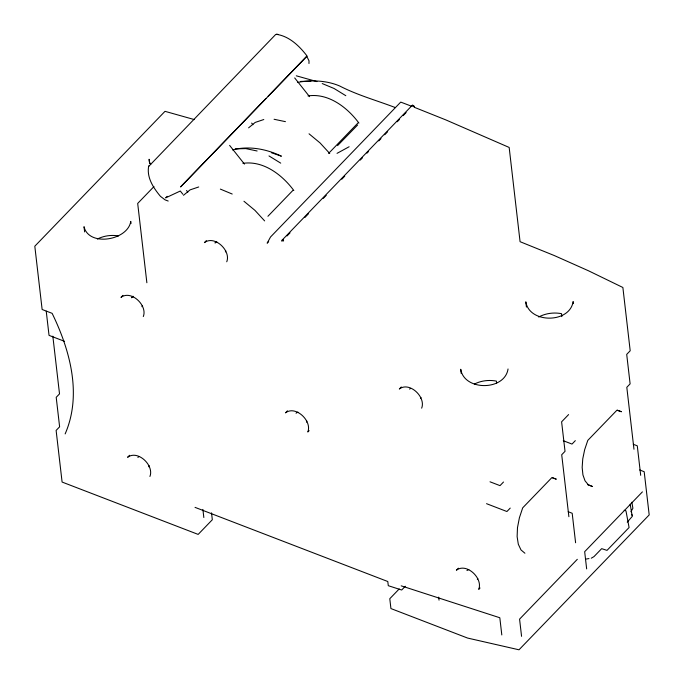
<?xml version="1.0" encoding="UTF-8"?>
<svg xmlns="http://www.w3.org/2000/svg" width="684" height="684" viewBox="0 0 684 684"><rect width="100%" height="100%" fill="white"/><g stroke="black" fill="none" stroke-linecap="round" stroke-linejoin="round"><path stroke-width="1.03" d="M630.178 504.202L632.264 516.394L627.228 522.174M508.041 368.975C504.766 390.974 464.179 391.162 460.717 369.266L461.213 373.473M308.971 63.509L309.014 60.833L306.723 56.25L268.137 96.222M148.496 167.212C146.957 178.267 153.703 188.245 160.449 196.351L165.066 199.848L168.187 201.045M65.151 433.912C82.225 394.565 70.033 350.114 52.129 313.34L42.134 309.493L34.807 246.214L164.998 111.33L194.393 119.597M141.939 306.688L142.366 305.662M143.298 316.564C147.787 305.474 131.08 289.614 120.974 297.403L122.94 295.36M225.387 251.909L225.806 250.883M226.746 261.784C231.235 250.695 214.528 234.834 204.422 242.623L206.388 240.58M148.813 466.813L149.249 465.744M149.916 476.474C154.413 465.385 137.706 449.525 127.592 457.314L129.567 455.279M306.458 422.139L306.877 421.105M420.549 398.507L420.993 397.438M421.66 408.168C426.149 397.088 409.442 381.219 399.336 389.008L401.303 386.973M477.364 579.502L477.791 578.476M630.939 511.769L632.897 508.255L631.854 502.201M148.95 165.776L148.667 166.434L275.567 34.602M357.647 124.975L337.554 145.624M153.968 186.57L137.689 203.43L146.872 282.757M167.144 196.325L165.665 197.864L180.302 191.016L182.833 194.205M265.914 98.53L180.576 186.937L307.09 56.079C299.464 46.033 289.152 36.047 276.208 34.303L277.875 34.311M132.995 296.223L131.525 297.754L133.38 296.659M216.443 241.443L214.973 242.965L216.828 241.879M267.914 216.289L292.923 190.383M328.594 153.421L358.014 122.94M268.632 241.657L267.153 243.188L270.539 236.98L400.73 102.096L412.059 106.422M281.902 240.366L412.153 105.404M281.868 241.307L283.347 239.776M287.049 235.946L290.007 232.876M304.799 217.555L308.501 213.716M323.293 198.394L326.251 195.325M341.786 179.234L344.745 176.164M360.28 160.073L362.494 157.773M366.94 153.173L368.419 151.643M378.774 140.913L380.988 138.613M384.69 134.782L387.648 131.713M397.267 121.752L399.482 119.452M403.184 115.622L406.142 112.561M287.46 410.81L285.493 412.854C295.599 405.056 312.306 420.925 307.809 432.006L309.125 430.646M399.225 588.941L389.786 598.714L390.923 608.563L467.599 638.061L519.002 649.8L649.193 514.915L644.191 471.704L639.677 469.968M503.501 482.023L500.013 485.64L490.009 481.801M568.601 414.581L561.607 421.823L565.027 451.32L561.709 454.749L568.883 516.694M405.313 586.256L401.688 590.018L388.281 585.684L387.802 581.52L195.034 507.366M510.23 508.092L506.912 511.521L486.538 503.68M575.321 440.65L572.012 444.078L563.283 440.718M458.365 568.173L456.399 570.217C466.505 562.419 483.22 578.288 478.723 589.369L480.031 588.009M577.313 559.315L519.575 619.14L521.567 636.342M642.404 491.873L584.666 551.697L586.658 568.9M137.894 457.451L138.707 456.69M296.035 413.196L297.899 412.101M409.639 389.145L410.451 388.392M466.95 570.559L468.805 569.473M248.591 127.848L255.158 122.436L263.802 119.529M183.5 195.291L190.067 189.878L198.711 186.963M337.032 153.353L349.131 146.752M97.367 239.058C103.831 235.741 111.424 234.715 118.563 235.937M538.718 317.025C545.601 313.272 553.818 312.212 561.496 313.657L561.838 316.606M474.354 384.092C481.074 380.629 489 379.706 496.396 381.099L496.627 383.066M591.267 558.195L593.994 556.605L601.672 548.654L607.016 550.381L629.083 527.526L625.971 510.863L624.193 510.281M297.702 82.396C311.4 79.771 326.832 80.473 339.726 86.013C357.441 95.17 376.747 100.471 395.395 107.593M232.449 149.89C248.685 145.607 266.461 148.941 281.415 156.2L271.531 152.771M586.137 559.042L588.984 558.571M308.014 95.914C328.465 92.87 347.395 107.465 358.92 123.077M242.923 163.356C263.374 160.312 282.295 174.907 293.829 190.52M300.584 81.422L310.852 81.157M235.484 148.864L245.761 148.599L257.124 150.993M274.079 119.264L285.442 121.658M296.283 75.804L316.983 81.601M401.2 585.846L499.816 617.746L501.808 634.949M633.298 444.292L637.283 445.823L640.694 475.32M587.573 484.631L592.532 486.538L588.266 484.734L585.008 480.775L582.93 474.901L582.161 467.454L582.759 458.87L584.666 449.67L587.787 440.393L616.959 410.178L621.397 411.742L617.43 410.212M552.347 477.663L556.306 479.185L551.86 477.62L522.696 507.836L519.395 517.788L517.489 527.612L517.121 536.624L518.31 544.225L520.969 549.893L524.919 553.236M568.207 511.735L572.192 513.265L575.603 542.763M64.561 341.342L49.034 335.374L46.23 311.143M414.222 107.26L445.814 119.897L509.17 147.445L520.071 241.691L554.271 255.542L588.565 270.813L622.876 287.485L630.195 350.764L626.706 354.38L630.118 383.878L626.809 387.306L633.974 449.251M322.224 83.559L334.083 88.492L345.822 95.7M220.351 189.1L232.209 194.034M268.983 155.935L280.722 163.143M414.162 106.747L412.332 105.302L413.521 105.687L414.162 106.747A1.308 0.769 44 0 0 412.965 105.353A1.308 0.769 44 0 0 411.999 105.917M309.04 133.808L320.044 142.922L329.722 153.455M243.949 201.25L254.944 210.364L264.631 220.898M294.693 77.925L309.561 96.666M251.644 123.077L252.943 124.71M229.602 145.367L244.462 164.109M186.552 190.52L187.843 192.153M631.674 514.342L632.324 515.659M150.719 164.553L149.48 162.014L149.112 159.261L149.599 163.433M526.432 307.082L525.808 301.824C529.271 323.72 569.857 323.532 573.141 301.541L573.372 303.636M438.692 597.115L439.043 600.15M211.527 512.855L212.322 519.737L198.163 534.409L62.099 482.058L56.122 430.433L59.619 426.816L56.208 397.318L59.517 393.89L52.83 336.143M202.892 509.426L203.832 517.523M84.628 231.919L84.012 226.703C88.869 247.189 127.848 240.306 130.764 221.428L131.003 223.557M283.578 240.811L282.047 240.229A1.308 0.769 44 0 1 283.578 240.811"/></g></svg>
